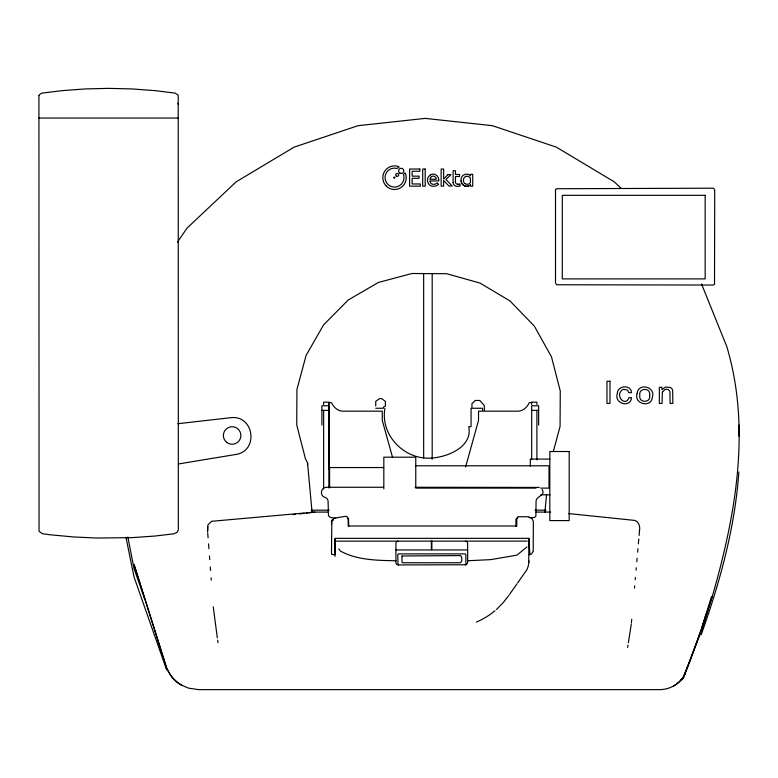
<?xml version="1.0" encoding="UTF-8"?>
<svg xmlns="http://www.w3.org/2000/svg" width="778" height="778" viewBox="0 0 778 778"><rect width="100%" height="100%" fill="white"/><g stroke="black" fill="none" stroke-linecap="round" stroke-linejoin="round"><path stroke-width="1.17" d="M683.872 675.975L682.52 679.155L683.872 677.337L682.967 677.774C677.648 685.204 668.613 689.648 659.501 689.639L198.691 689.639L188.529 688.151L181.235 685.029A33.979 33.979 0 0 1 176.548 681.829L171.763 677.074L166.648 668.458L134.001 564.332L166.648 667.728A34.397 34.397 0 0 0 182.208 685.428M701.192 629.392L690.349 659.793L682.967 677.774M683.872 676.383L702.077 628.245L711.928 597.125L711.462 596.804L701.542 628.507M738.867 471.906C734.986 527.708 719.903 582.245 701.192 634.751M207.609 531.014L207.959 524.79L211.587 521.309L314.779 512.089L328.151 512.089M331.477 524.284L331.817 520.404L334.491 518.148L345.675 516.281L347.221 516.806L348.126 518.158L348.213 525.986L516.757 525.986L516.777 518.518L517.837 516.728L528.554 516.757L531.899 518.527L533.348 521.357L533.212 551.067M631.405 622.906L631.726 619.307M634.469 588.158L634.683 585.766M635.208 579.775L635.422 577.373M636.054 570.186L636.268 567.794M636.793 561.804L637.114 558.205M637.639 552.215L637.95 548.626M638.378 543.832L638.796 539.037M639.117 535.439L639.428 531.851A9.18 9.18 0 0 0 639.419 530.1M544.843 512.576L546.555 494.779M627.622 647.481L627.992 645.147M628.361 642.803L631.298 624.102M333.179 520.414L333.49 518.77M553.352 451.444L560.072 426.422L560.267 391.042L551.485 356.82L534.321 326.079L509.94 300.921L480.016 283.056L446.582 273.7L411.912 273.506L378.371 282.463L348.252 299.987L323.599 324.864L306.094 355.4L296.933 389.525L296.739 424.905L305.521 459.127L307.534 462.745L312.095 512.576M465.614 466.907L478.538 420.383L478.538 411.173L517.72 411.173C522.952 411.309 527.163 407.234 529.264 402.751L531.802 402.401M701.941 628.313L706.336 613.9L701.192 630.229M533.027 551.641L531.355 554.16L528.846 554.685M684.718 674.779L702.913 626.708L712.658 595.228C735.609 514.939 751.285 428.532 726.769 346.531L701.513 283.912M684.28 675.265L684.922 674.156M177.481 242.094L187.002 228.158L236.142 181.848L294.065 147.149L358.084 125.666L425.216 118.392L492.338 125.666L556.358 147.149L614.28 181.848L621.301 188.461M509.561 594.392L516.962 583.86M517.623 582.917L526.93 569.671L528.174 566.335A21.638 21.638 0 0 0 528.505 564.847M331.817 520.404L331.486 552.944M508.89 595.345L503.59 602.182L496.49 609.446M673.466 685.992A28.572 28.572 0 0 0 680.993 679.884L682.52 677.988M526.93 546.963L516.962 555.122L490.762 559.625L467.636 560.763M495.012 610.72L492.007 613.083A73.132 73.132 0 0 1 476.399 622.06M680.993 679.884L681.499 679.641M517.817 517.73L515.931 519.305L515.931 526.473M468.521 186.039C465.059 187.342 461.101 184.483 461.014 180.827A7.673 7.673 0 0 1 461.831 176.927A4.503 4.503 0 0 1 463.989 174.856A7.459 7.459 0 0 1 466.907 174.184A4.386 4.386 0 0 1 470.145 175.507L470.486 175.867L470.486 174.291L472.723 174.291L472.723 186.166L470.486 186.166L470.486 184.639A3.637 3.637 0 0 1 468.521 186.039A7.342 7.342 0 0 1 466.547 186.331A5.641 5.641 0 0 1 461.179 180.827M336.475 541.157L527.202 541.099M465.254 564.906L465.837 564.254L465.866 554.636L465.215 553.887L398.599 553.878L397.752 554.753L397.976 564.293L398.608 564.916M178.308 463.98L235.851 454.469C259.103 450.939 254.056 414.732 230.726 417.698L177.812 423.718M293.18 514.628L295.582 514.346M299.18 513.927L303.984 513.363M306.386 513.081L314.779 512.089M398.054 541.089L396.537 541.712L395.914 543.219L395.934 563.107L396.731 564.488L397.996 564.916L466.353 564.76L467.636 562.834L467.636 543.083L467.053 541.673L465.643 541.089M347.426 518.304L348.622 519.208L348.632 526.57M38.9 118.052L178.337 118.052M328.851 402.187L323.629 402.187L323.629 404.492M375.725 408.265L383.379 408.265L383.379 407.157L385.402 406.058L385.402 401.448L381.755 398.628L379.45 398.628L375.725 401.351L375.725 405.96M321.898 410.385L328.851 410.385M531.685 410.385L538.639 410.385M550.007 459.088L530.304 459.088L530.304 466.168M415.763 465.789L549.025 465.789L549.025 488.107L540.72 488.107M383.69 467.549L329.6 467.549L329.6 487.864M383.476 487.271L326.478 487.271C320.935 487.009 319.398 495.605 324.689 497.278C326.624 497.638 328.121 499.476 328.092 501.44L328.511 515.833L330.407 517.38L335.707 518.381M415.005 487.271L539.251 487.417M536.023 488.107L415.763 488.107L415.763 457.192L383.826 457.192L383.826 488.876M540.739 494.808L550.007 494.808M311.161 510.174L329.308 510.174M535.118 510.174L546.02 510.174M535.993 512.089L550.571 512.089M529.118 517.613L534.36 517.535L535.886 516.193L536.061 501.44C535.838 495.849 546.185 495.907 542.11 489.45M529.896 554.685L528.846 538.347L334.89 538.347L334.89 554.685L332.167 554.5M395.914 549.949L431.372 549.949L431.372 541.089M467.636 549.949L431.858 549.949L431.858 541.089M395.914 560.763C377.184 560.374 357.141 560.267 340.287 550.989L338.819 548.86M568.65 513.577L634.799 520.414C639.108 521.902 640.352 526.891 639.467 530.975M332.021 554.364L331.525 553.236M177.87 103.289L178.337 104.456M144.922 599.653L134.001 568.514L127.825 536.966M166.648 669.916L134.001 576.838L125.987 537.423M392.608 457.6L382.261 420.383L382.261 411.173L343.088 411.173C337.856 411.309 333.645 407.234 331.545 402.751L329.006 402.401L329.006 469.231M217.325 637.882L213.24 606.801M217.675 640.275L218.015 642.657M207.726 532.969L208.086 537.812M208.533 543.861L208.903 548.704M209.438 555.969L209.71 559.596M210.255 566.861L210.527 570.488M211.071 577.753L211.246 580.174M738.73 430.915L738.935 434.571M528.846 538.347L528.787 562.513M738.935 425.031L739.1 436.409M207.609 526.473L207.638 531.753M538.639 425.08L538.639 405.766L531.685 405.766L531.685 459.497M536.898 404.492L536.898 402.187L531.685 402.187L531.685 404.492M536.898 410.385L536.898 459.886M484.363 410.337L484.363 405.727L479.88 400.466L475.27 400.466L471.945 403.656L471.945 408.265L482.584 408.265L482.584 410.337M471.06 408.265L471.06 426.704L468.755 426.704C472.956 447.496 446.115 457.688 429.806 458.164C403.481 459.146 380.141 434.63 384.945 408.265M455.47 182.11L455.47 176.509L459.555 176.509L459.555 174.457L455.47 174.457L455.47 170.752L453.127 170.752L453.127 182.451M438.782 179.912L438.782 180.914L429.806 180.914L429.894 181.4A3.637 3.637 0 0 0 433.015 184.289A4.96 4.96 0 0 0 437.265 182.879L438.578 184.337A6.166 6.166 0 0 1 436.682 185.611A8.062 8.062 0 0 1 432.228 186.166A5.388 5.388 0 0 1 429.145 184.532A6.224 6.224 0 0 1 430.497 174.865M432.189 273.623L432.189 459.224M423.66 273.574L423.66 457.999M335.017 539.29L335.017 556.309M328.851 403.733L328.851 404.492M328.851 487.816L328.851 405.766L321.898 405.766L321.898 425.08M323.629 410.385L323.629 489.031M307.534 462.745L307.534 465.118M528.836 560.919A21.638 21.638 0 0 1 528.622 564.079M386.258 186.068A11.641 11.641 0 0 0 402.819 186.02A11.903 11.903 0 0 0 405.815 174.583L405.114 172.891L403.412 174.496L403.704 175.206A9.482 9.482 0 0 1 395.292 187.051A9.482 9.482 0 0 1 385.091 176.713A9.482 9.482 0 0 1 397.043 168.456L399.163 166.93L397.519 166.249A11.631 11.631 0 0 0 386.219 169.341A11.894 11.894 0 0 0 386.267 186.059M453.107 182.451A3.861 3.861 0 0 0 455.461 185.961A3.968 3.968 0 0 0 456.589 186.273A8.509 8.509 0 0 0 460.236 185.893L459.749 183.822A5.718 5.718 0 0 1 457.882 184.23M457.882 184.192A2.266 2.266 0 0 1 455.383 182.12M465.04 183.579A3.676 3.676 0 0 0 469.718 183.336L470.398 182.597L470.398 178.104L469.727 177.365A3.608 3.608 0 0 0 463.532 179.105A5.563 5.563 0 0 0 463.756 182.091A3.19 3.19 0 0 0 464.991 183.657M430.429 174.739A5.621 5.621 0 0 1 438.695 179.912M649.679 395.35C651.167 403.286 638.339 403.267 639.798 395.35C638.33 387.454 651.157 387.434 649.679 395.35M617.372 393.512C613.579 403.588 630.647 408.46 631.512 397.646L628.916 397.646C625.95 407.02 615.505 396.829 621.252 390.799A3.832 3.832 0 0 1 623.616 389.321L627.593 390.118L628.799 392.666L631.473 392.666C631.23 384.293 617.246 385.314 617.372 393.512M401.993 556.046L401.993 562.163L402.576 562.747L460.401 562.757C462.424 562.027 462.229 556.494 460.527 555.589L402.002 555.978M555.511 189.686L555.502 282.861L556.601 284.758L713.241 285.049L714.515 284.31L714.719 190.065L713.64 188.198L556.601 188.723L555.511 189.686M637.143 393.435C633.496 404.025 651.303 408.392 652.353 397.276C656 386.695 638.203 382.338 637.143 393.435M38.929 95.645L39.056 531.277L42.323 533.679L50.356 534.797L73.521 536.956L96.9 538.036L132.046 537.627L155.337 536.013L174.165 533.747L177.209 532.171L178.337 529.867L178.22 95.13L175.167 93.107L155.367 90.666L132.075 88.935L108.619 88.361L85.162 88.935L61.87 90.666L42.411 93.059L40.048 94.06L38.929 95.645M393.794 177.442C394.689 180.204 395.934 175.497 393.794 177.442M662.379 392.151L662.068 403.442L659.355 403.442L659.355 387.308L661.942 387.308L661.942 389.652L665.54 387.065L670.198 387.444A4.172 4.172 0 0 1 672.678 390.478L672.844 403.442L670.091 403.442L669.916 391.499L668.37 389.535A5.864 5.864 0 0 0 664.84 389.632L662.379 392.151M447.963 174.632L443.645 179.028L443.645 169.03L441.155 169.03L441.155 186.166L443.645 186.166L443.645 180.418L448.799 186L452.144 186L445.94 179.426L451.016 174.632L447.963 174.632M431.469 176.694L431.42 176.732A3.754 3.754 0 0 0 429.962 179.251L436.176 179.251L436.176 178.755A1.77 1.77 0 0 0 435.894 177.792A3.715 3.715 0 0 0 433.92 176.275A2.665 2.665 0 0 0 431.469 176.694M419.848 169.03L409.598 169.03L409.598 186.166L420.315 186.166L420.315 183.978L412.136 183.978L412.136 178.318L419.118 178.318L419.118 176.159L412.136 176.159L412.136 171.248L419.848 171.248L419.848 169.03M425.187 169.03L422.697 169.03L422.697 186.166L425.187 186.166L425.187 169.03M705.169 195.317L562.3 195.317L562.3 278.894L705.169 278.894L705.169 195.317M609.971 381.249L606.966 381.249L606.966 403.442L609.971 403.442L609.971 381.249M569.185 451.522L549.822 451.522L549.822 520.589L569.185 520.589L569.185 451.522M399.892 173.095A2.597 2.597 0 0 0 403.782 170.849A2.597 2.597 0 0 0 399.892 168.602A2.597 2.597 0 0 0 399.892 173.095M396.469 176.188A1.498 1.498 0 0 0 398.715 174.894A1.498 1.498 0 0 0 396.469 173.601A1.498 1.498 0 0 0 396.469 176.188M226.67 442.342A8.762 8.762 0 0 0 240.791 436.798A8.762 8.762 0 0 0 228.927 427.336A8.762 8.762 0 0 0 226.67 442.342"/></g></svg>
